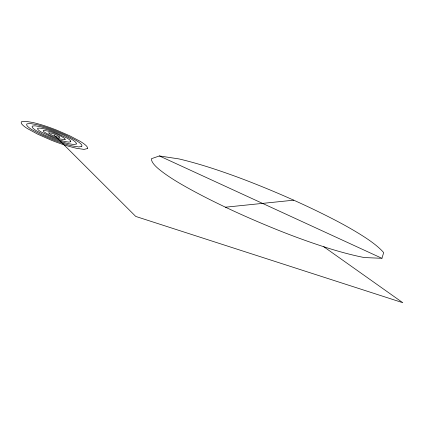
<?xml version="1.0" encoding="UTF-8"?>
<svg xmlns="http://www.w3.org/2000/svg" width="424" height="424" viewBox="0 0 424 424"><rect width="100%" height="100%" fill="white"/><g stroke="black" fill="none" stroke-linecap="round" stroke-linejoin="round"><path stroke-width="0.64" d="M381.95 258.311L383.667 252.593A110.802 24.74 20 0 0 363.803 236.608A171.439 40.465 19.3 0 0 334.488 219.812A294.945 78.88 18 0 0 250.505 182.066A167.628 38.664 18.6 0 0 213.733 168.826A98.23 20.787 18.6 0 0 179.092 158.942L159.392 155.947L151.437 158.703A91.886 18.216 19 0 0 159.35 169.536A140.296 26.982 19.6 0 0 183.03 185.24A202.396 36.697 20.2 0 0 277.524 229.914A143.397 27.931 20.1 0 0 323.761 246.742A97.064 19.976 20.3 0 0 364.232 257.548L381.95 258.311L159.392 155.947M225.473 207.203L293.726 200.181M323.761 246.742L402.8 302.709L135.749 216.436L54.155 135.028M87.386 148.575L84.021 149.391L76.59 148.299A30.205 6.106 16.4 0 1 63.918 144.769A46.349 9.196 16.5 0 1 51.219 140.153L37.863 134.265L27.459 128.61A46.179 9.068 16.4 0 1 22.202 124.545A31.731 6.238 16.2 0 1 21.661 121.624L25.599 121.291L33.035 122.531A30.666 6.111 15.9 0 1 45.045 125.933A49.168 9.991 15.8 0 1 56.906 130.226L69.615 135.749L80.046 141.25A49.338 10.144 15.9 0 1 85.929 145.448A30.936 6.344 16.2 0 1 87.386 148.575M81.795 146.296L78.949 146.948L72.758 146.031A25.196 5.088 16.3 0 1 62.243 143.095A38.785 7.712 16.4 0 1 51.723 139.273L40.64 134.397L31.97 129.691A38.669 7.621 16.3 0 1 27.539 126.294A26.516 5.231 16.2 0 1 27.019 123.835L30.274 123.538L36.469 124.561A25.514 5.088 16 0 1 46.523 127.407A40.741 8.263 15.9 0 1 56.461 131.005L67.093 135.632L75.79 140.227A40.858 8.369 15.9 0 1 80.645 143.715A25.7 5.252 16.2 0 1 81.795 146.296M76.225 144.022L73.914 144.531L68.958 143.784A20.177 4.07 16.3 0 1 60.59 141.441A31.164 6.206 16.4 0 1 52.221 138.404L43.391 134.525L36.453 130.772A31.09 6.148 16.3 0 1 32.876 128.043A21.274 4.208 16.2 0 1 32.404 126.055L34.98 125.801L39.935 126.612A20.379 4.07 16 0 1 48.013 128.896A32.41 6.556 15.9 0 1 56.01 131.79L64.549 135.51L71.508 139.194A32.489 6.625 16 0 1 75.361 141.982A20.5 4.171 16.2 0 1 76.225 144.022M70.675 141.759L68.921 142.125L65.201 141.563A15.147 3.053 16.3 0 1 58.952 139.809A23.474 4.685 16.3 0 1 52.714 137.546L40.911 131.843A23.431 4.648 16.3 0 1 38.202 129.792A16.001 3.175 16.2 0 1 37.805 128.281L39.718 128.085L43.439 128.684A15.264 3.053 16 0 1 49.523 130.401A24.179 4.881 16 0 1 55.555 132.585L67.199 138.16A24.221 4.918 16 0 1 70.066 140.243A15.333 3.111 16.2 0 1 70.675 141.759M65.148 139.507C57.494 139.459 49.862 135.691 43.524 131.541L43.232 130.523C50.891 130.793 58.417 134.355 64.766 138.505L65.148 139.507M59.641 137.259C55.82 137.228 52.014 135.351 48.845 133.284L48.686 132.77C52.518 132.898 56.291 134.684 59.466 136.767L59.641 137.259"/></g></svg>
